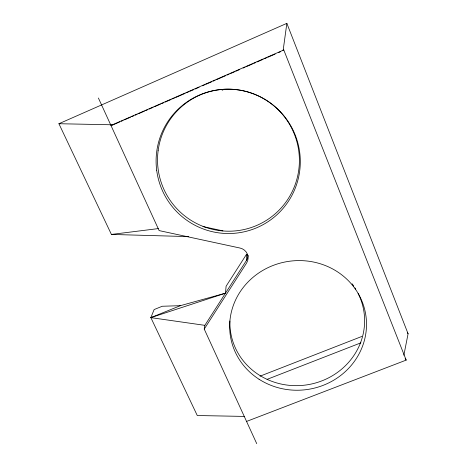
<?xml version="1.0" encoding="UTF-8"?>
<svg xmlns="http://www.w3.org/2000/svg" width="467" height="467" viewBox="0 0 467 467"><rect width="100%" height="100%" fill="white"/><g stroke="black" fill="none" stroke-linecap="round" stroke-linejoin="round"><path stroke-width="0.7" d="M244.352 416.418L197.272 415.525L150.859 317.63L225.462 293.188L226.104 286.224L246.459 254.387L248.187 255.426M188.721 236.606L111.409 234.434L58.918 123.726L286.849 23.35L283.113 50.594L283.778 49.969L406.185 360.104L246.558 421.438M256.733 443.65L204.237 329.06L204.855 325.341L246.529 260.306A10.122 9.825 2.2 0 0 248.024 255.898M403.862 355.229L408.082 333.747L286.849 23.35M204.855 325.341L150.859 317.63L154.133 309.557L162.247 306.259L180.361 305.675L225.462 293.188M204.237 329.06L246.564 263.067A10.286 9.976 2.2 0 0 240.038 248.047L159.13 230.599L98.397 98.017M283.778 49.969L110.959 125.436L113.142 124.806L58.918 123.726L60.301 123.451M113.814 124.514L119.809 121.899M121.146 121.315L123.142 120.439M124.479 119.861L130.474 117.24M131.811 116.657L133.807 115.787M135.144 115.203L137.14 114.327M138.471 113.75L144.472 111.128M145.803 110.545L147.805 109.675M149.136 109.091L153.135 107.346M154.472 106.762L160.473 104.141M161.804 103.563L163.8 102.687M165.137 102.104L171.132 99.489M172.469 98.905L174.465 98.029M175.802 97.451L185.13 93.377M186.467 92.793L188.464 91.917M189.8 91.339L193.799 89.594M195.13 89.01L199.129 87.265M202.462 85.811L204.464 84.936M205.795 84.352L211.796 81.737M213.127 81.153L215.129 80.277M216.46 79.699L225.794 75.625M227.125 75.041L229.122 74.165M230.459 73.588L234.457 71.836M235.788 71.258L239.787 69.513M243.12 68.054L245.122 67.184M246.453 66.6L252.454 63.979M253.785 63.401L255.788 62.525M257.119 61.942L263.119 59.327M264.45 58.743L266.453 57.867M267.784 57.289L275.116 54.084M278.449 52.631L280.451 51.755M150.859 317.63L180.361 305.675M260.055 376.163L361.902 336.427M267.112 379.344L360.892 342.836M222.164 90.195L222.876 90.043M111.409 234.434L158.319 228.591M203.011 226.565L222.934 230.879M407.317 332.597L408.082 333.747M405.128 358.323L406.185 360.104M246.459 254.387L246.529 260.306M358.107 293.422A67.446 63.827 -8.4 0 1 311.15 384.078A67.446 63.827 -8.4 0 1 229.91 320.987M352.071 283.784A67.446 63.827 -8.4 0 1 353.758 286.108M354.949 287.894A67.446 63.827 -8.4 0 1 355.708 289.102M259.051 379.251A68.503 64.744 -8.3 0 0 366.274 329.766A68.503 64.744 -8.3 0 0 268.922 267.223A68.503 64.744 -8.3 0 0 259.051 379.251M156.678 170.216A72.297 71.982 51.6 0 0 271.893 218.953A72.297 71.982 51.6 0 0 256.021 94.889A72.297 71.982 51.6 0 0 156.678 170.216M158.12 150.724A71.142 70.826 54.1 0 0 255.718 225.87A71.142 70.826 54.1 0 0 271.549 103.931A71.142 70.826 54.1 0 0 158.12 150.724"/></g></svg>
